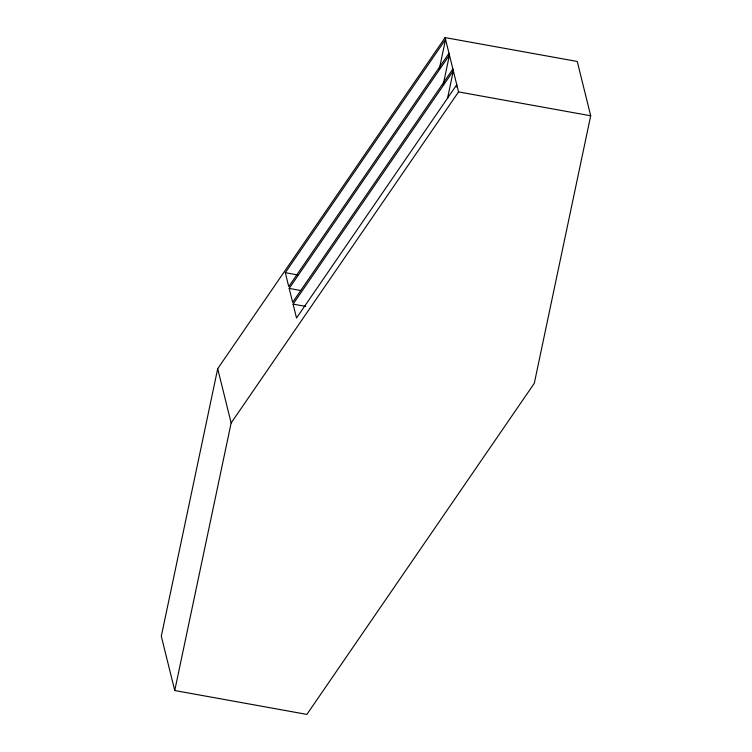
<?xml version="1.0" encoding="UTF-8"?>
<svg xmlns="http://www.w3.org/2000/svg" width="752" height="752" viewBox="0 0 752 752"><rect width="100%" height="100%" fill="white"/><g stroke="black" fill="none" stroke-linecap="round" stroke-linejoin="round"><path stroke-width="1.13" d="M217.704 368.687L161.304 636.22L174.746 690.533L306.891 714.4L534.296 383.313L590.696 115.78L577.254 61.467L445.109 37.6L217.704 368.687L231.137 423L174.746 690.533M439.262 69.25L445.551 39.395L285.309 272.694L288.749 286.615L449 53.307L448.512 55.61M443.154 84.957L449.442 55.103L289.191 288.411L292.641 302.323L452.883 69.024L452.403 71.318M447.525 98.371L453.334 70.82L293.083 304.118L296.523 318.03L456.774 84.732L456.295 87.025M231.137 423L458.551 91.913L445.109 37.6M458.551 91.913L590.696 115.78M285.309 272.694L297.961 274.988M289.191 288.411L300.697 290.488M293.083 304.118L305.735 306.402"/></g></svg>
